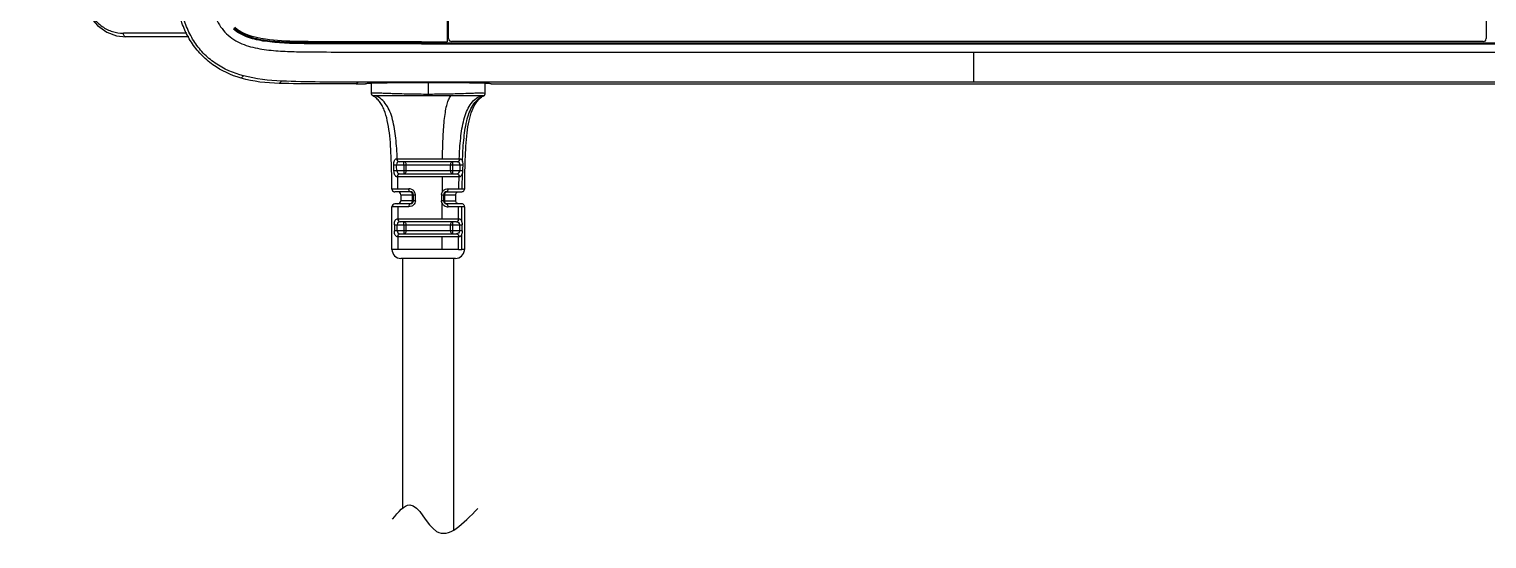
# Model space of a CAD drawing. Header units: millimetres. Extents: x 4086 to 8300, y 123 to 1549.
# Drawn here: x 6739.5 to 6981.9, y 878.9 to 963.7 of the extents above; entities that cross this region are included whole.
import ezdxf

# ---------------------------------------------------------------- set-up
doc = ezdxf.new("R2010")
doc.units = ezdxf.units.MM
doc.layers.add('00_COMPONENTS', color=7, linetype='Continuous')

msp = doc.modelspace()

# ---------------------------------------------------------------- linework, layer by layer
at = {"color": 3, "ltscale": 0.5}
msp.add_spline([(6799.91, 882.15), (6802.77, 884.55), (6807.25, 880.13), (6814.1, 883.96)], degree=3, dxfattribs=at)
at = {"layer": '00_COMPONENTS', "color": 7, "linetype": 'Continuous'}
for p, q in [((6809.03, 1106.46), (6809.03, 961.61)), ((6809.23, 962.16), (6809.23, 1105.91)), ((6981.83, 1105.91), (6981.83, 962.16)), ((6765.73, 963.04), (6755.15, 963.04)), ((6766.04, 962.44), (6755.54, 962.44)), ((6778.71, 961.7), (6778.73, 961.84)), ((6804.73, 961.61), (6809.03, 961.61)), ((6804.73, 961.26), (6804.73, 961.41)), ((6988.34, 961.41), (6804.73, 961.41)), ((6804.73, 961.26), (6988.34, 961.26)), ((6981.33, 961.66), (6809.73, 961.66)), ((6896.53, 959.91), (6896.53, 954.91)), ((6793.88, 954.61), (6795.38, 954.61)), ((6896.53, 954.92), (6794.24, 954.92)), ((6796.37, 954.75), (6796.37, 953.07)), ((6796.37, 953.07), (6796.42, 952.85)), ((6796.37, 953.07), (6796.37, 953.01)), ((6796.37, 953.07), (6796.37, 953.04)), ((6796.37, 953.07), (6796.37, 953.07)), ((6796.37, 953.07), (6796.37, 953.07)), ((6796.37, 953.07), (6796.37, 953.07)), ((6796.37, 953.07), (6796.37, 953.07)), ((6796.37, 953.07), (6796.37, 953.07)), ((6796.37, 953.07), (6796.37, 953.07)), ((6796.37, 953.01), (6796.41, 952.9)), ((6805.86, 954.82), (6805.86, 952.93)), ((6815.29, 952.82), (6815.34, 952.96)), ((6815.34, 953.09), (6815.35, 953.08)), ((6815.34, 952.96), (6815.35, 953.07)), ((6815.35, 953.07), (6815.35, 954.75)), ((6815.35, 953.08), (6815.35, 953.07)), ((6815.35, 953.07), (6815.35, 953.07)), ((6815.35, 953.07), (6815.35, 953.07)), ((6815.35, 953.07), (6815.35, 953.07)), ((6815.35, 953.02), (6815.35, 953.04)), ((6815.35, 953.01), (6815.35, 953.02)), ((6815.35, 953.01), (6815.35, 953.01)), ((6816.35, 954.61), (6999.18, 954.61)), ((6998.82, 954.92), (6896.53, 954.92)), ((6815.01, 952.58), (6815.01, 952.58)), ((6815.01, 952.58), (6815.01, 952.58)), ((6815.03, 952.63), (6815.07, 952.62)), ((6815.07, 952.62), (6815.08, 952.62)), ((6815.08, 952.62), (6815.16, 952.68)), ((6815.08, 952.62), (6815.08, 952.62)), ((6815.08, 952.62), (6815.08, 952.62)), ((6815.08, 952.62), (6815.08, 952.62)), ((6815.16, 952.68), (6815.19, 952.7)), ((6815.18, 952.69), (6815.19, 952.7)), ((6815.19, 952.7), (6815.29, 952.82)), ((6800.59, 941.16), (6809.53, 941.16)), ((6800.6, 942.13), (6800.71, 942.13)), ((6801, 941.66), (6801.03, 941.66)), ((6801.79, 941.66), (6801.03, 941.66)), ((6809.93, 941.66), (6801.79, 941.66)), ((6801.79, 941.16), (6801.79, 941.66)), ((6801.79, 941.16), (6801.79, 940.16)), ((6802.19, 940.16), (6802.19, 941.16)), ((6809.53, 941.16), (6809.53, 940.16)), ((6809.53, 941.16), (6811.13, 941.16)), ((6809.93, 941.16), (6809.93, 941.66)), ((6810.69, 941.66), (6809.93, 941.66)), ((6809.93, 940.16), (6809.93, 941.16)), ((6810.69, 941.66), (6810.72, 941.66)), ((6811.01, 942.13), (6811.12, 942.13)), ((6802.19, 940.16), (6800.62, 940.16)), ((6800.79, 939.15), (6800.72, 939.15)), ((6801.11, 939.66), (6801.14, 939.66)), ((6801.14, 939.66), (6801.9, 939.66)), ((6801.14, 939.66), (6810.58, 939.66)), ((6801.79, 940.16), (6801.79, 939.66)), ((6811.1, 940.16), (6802.19, 940.16)), ((6809.82, 939.66), (6810.58, 939.66)), ((6809.93, 939.66), (6809.93, 940.16)), ((6810.58, 939.66), (6810.6, 939.66)), ((6811, 939.15), (6810.93, 939.15)), ((6799.8, 937.15), (6799.82, 937.01)), ((6799.8, 937.15), (6799.8, 937.15)), ((6799.8, 937.15), (6800.82, 937.15)), ((6799.82, 937.01), (6799.93, 936.83)), ((6799.93, 936.83), (6800.09, 936.7)), ((6800.09, 936.7), (6800.3, 936.66)), ((6802.89, 936.66), (6800.3, 936.66)), ((6801.3, 936.16), (6801.3, 935.16)), ((6801.3, 936.16), (6803.18, 936.16)), ((6802.94, 936.66), (6802.89, 936.66)), ((6803.18, 936.16), (6803.18, 935.16)), ((6803.18, 936.16), (6803.39, 936.16)), ((6803.39, 935.16), (6803.39, 936.16)), ((6803.72, 935.16), (6803.72, 936.16)), ((6808.07, 936.16), (6808.07, 935.16)), ((6808.39, 936.16), (6808.39, 935.16)), ((6808.39, 936.16), (6808.59, 936.16)), ((6808.59, 935.16), (6808.59, 936.16)), ((6808.59, 936.16), (6810.42, 936.16)), ((6808.89, 936.66), (6808.84, 936.65)), ((6808.89, 936.66), (6811.42, 936.66)), ((6810.42, 935.16), (6810.42, 936.16)), ((6810.9, 937.15), (6811.46, 937.15)), ((6811.46, 937.15), (6811.92, 937.15)), ((6800.83, 934.16), (6799.81, 934.16)), ((6802.89, 934.66), (6800.31, 934.66)), ((6800.8, 934.66), (6800.31, 934.66)), ((6802.63, 934.16), (6800.83, 934.16)), ((6800.83, 932.16), (6800.83, 934.16)), ((6803.39, 935.16), (6801.3, 935.16)), ((6802.94, 934.66), (6802.89, 934.66)), ((6808.39, 935.16), (6810.42, 935.16)), ((6808.84, 934.66), (6808.89, 934.66)), ((6811.41, 934.66), (6808.89, 934.66)), ((6810.89, 934.16), (6809.16, 934.16)), ((6810.89, 932.16), (6810.89, 934.16)), ((6811.45, 934.16), (6810.89, 934.16)), ((6811.45, 931.64), (6811.45, 934.16)), ((6811.91, 934.16), (6811.45, 934.16)), ((6800.22, 931.16), (6800.22, 930.16)), ((6800.22, 931.16), (6800.69, 931.16)), ((6800.69, 930.16), (6800.69, 931.16)), ((6800.69, 931.16), (6809.53, 931.16)), ((6800.77, 932.16), (6800.83, 932.16)), ((6801.17, 931.66), (6801.19, 931.66)), ((6801.96, 931.66), (6801.19, 931.66)), ((6801.79, 931.16), (6801.79, 931.66)), ((6801.79, 931.16), (6801.79, 930.16)), ((6809.75, 931.66), (6801.96, 931.66)), ((6802.19, 930.16), (6802.19, 931.16)), ((6808.17, 932.16), (6810.89, 932.16)), ((6809.53, 931.16), (6809.53, 930.16)), ((6809.53, 931.16), (6811.5, 931.16)), ((6810.53, 931.66), (6809.75, 931.66)), ((6809.93, 931.16), (6809.93, 931.66)), ((6809.93, 930.16), (6809.93, 931.16)), ((6810.53, 931.66), (6810.55, 931.66)), ((6810.89, 932.16), (6810.95, 932.16)), ((6811.03, 931.16), (6811.03, 930.16)), ((6811.5, 930.16), (6811.5, 931.16)), ((6800.69, 930.16), (6800.22, 930.16)), ((6802.19, 930.16), (6800.69, 930.16)), ((6800.78, 929.16), (6800.83, 929.16)), ((6808.17, 929.16), (6800.83, 929.16)), ((6800.83, 927.05), (6800.83, 929.16)), ((6801.17, 929.66), (6801.2, 929.66)), ((6801.2, 929.66), (6801.96, 929.66)), ((6801.2, 929.66), (6810.53, 929.66)), ((6801.79, 930.16), (6801.79, 929.66)), ((6811.03, 930.16), (6802.19, 930.16)), ((6808.17, 927.06), (6808.17, 929.16)), ((6810.89, 929.16), (6808.17, 929.16)), ((6809.75, 929.66), (6810.53, 929.66)), ((6809.93, 929.66), (6809.93, 930.16)), ((6810.53, 929.66), (6810.55, 929.66)), ((6810.89, 927.05), (6810.89, 929.16)), ((6810.89, 929.16), (6810.95, 929.16)), ((6811.5, 930.16), (6811.03, 930.16)), ((6811.45, 927.06), (6811.45, 929.68)), ((6800.83, 927.05), (6799.82, 927.06)), ((6811.9, 927.06), (6811.45, 927.06)), ((6811.89, 926.88), (6811.9, 927.06)), ((6810.4, 925.57), (6801.32, 925.57)), ((6801.61, 884.02), (6801.61, 925.57)), ((6810.11, 880.36), (6810.11, 925.57))]:
    msp.add_line(p, q, dxfattribs=at)
for points in [[(6739.48, 1034.04), (6739.72, 1015.54), (6740.83, 999.78), (6742.5, 987.69), (6744.03, 980.3), (6745.38, 975.16), (6746.67, 971.29), (6747.99, 968.3), (6749.38, 966.01), (6750.86, 964.34), (6752.4, 963.23), (6754.01, 962.62), (6755.54, 962.44)], [(6815.35, 953.04), (6815.35, 953.07), (6815.35, 953.08)], [(6815.01, 952.58), (6815.06, 952.61), (6815.07, 952.62)], [(6815.08, 952.62), (6815.09, 952.63), (6815.11, 952.64), (6815.14, 952.66), (6815.16, 952.67)], [(6815.16, 952.67), (6815.17, 952.69), (6815.18, 952.69)], [(6810.42, 936.16), (6810.42, 936.19), (6810.44, 936.29), (6810.48, 936.4), (6810.55, 936.5), (6810.65, 936.58), (6810.78, 936.64), (6810.92, 936.66)], [(6811.42, 936.66), (6811.56, 936.68), (6811.68, 936.73), (6811.78, 936.81), (6811.85, 936.91), (6811.9, 937.02), (6811.92, 937.13), (6811.92, 937.15)], [(6800.31, 934.66), (6800.11, 934.61), (6799.94, 934.49), (6799.83, 934.3), (6799.81, 934.16)], [(6799.94, 934.49), (6799.83, 934.3), (6799.81, 934.16)], [(6810.92, 934.66), (6810.78, 934.68), (6810.66, 934.73), (6810.56, 934.81), (6810.48, 934.91), (6810.44, 935.02), (6810.42, 935.13), (6810.42, 935.16)], [(6811.91, 934.16), (6811.9, 934.19), (6811.89, 934.29), (6811.84, 934.4), (6811.77, 934.5), (6811.67, 934.58), (6811.55, 934.64), (6811.41, 934.66)], [(6810.4, 925.57), (6810.95, 925.68), (6811.41, 925.96), (6811.74, 926.38), (6811.89, 926.88)]]:
    msp.add_lwpolyline(points, dxfattribs=at)
for centre, radius, start, end in [((6809.73, 962.16), 0.5, 180, 270), ((6981.33, 962.16), 0.5, 270, 0), ((6796.88, 953.07), 0.514, 193.8835, 205.2109), ((6814.83, 953.09), 0.5, 292.5786, 359.9828), ((6816.43, 949.96), 2.99, 117.7666, 118.5218), ((6816.43, 949.96), 2.99, 116.9463, 117.7665), ((6699.76, 937.55), 100.43, 1.4783, 2.0466), ((6697.18, 937.57), 103.47, 1.4324, 1.9863), ((6914.46, 937.6), 103.4, 178.0266, 178.581), ((6911.84, 937.58), 100.31, 177.9645, 178.5335), ((6567.54, 935.36), 233.29, 0.44, 0.9301), ((7459.02, 935.07), 650.84, 179.64018, 179.86631), ((7043.82, 935.42), 232.92, 179.0834, 179.5742), ((6808.93, 844.71), 95.47, 88.4173, 88.6982), ((7049.51, 935.41), 238.06, 178.9838, 179.5807), ((6800.3, 937.16), 0.503, 180.4666, 199.5782), ((6800.3, 937.16), 0.503, 214.4709, 222.6548), ((6800.3, 937.16), 0.506, 238.9849, 246.137), ((6800.3, 937.16), 0.498, 246.2219, 270.0388), ((6800.8, 936.16), 0.5, 360, 90.0005), ((6802.89, 936.16), 0.5, 0, 90.0056), ((6808.92, 936.17), 0.852, 179.843, 181.2553), ((6808.98, 936.15), 0.913, 151.9088, 160.8927), ((6808.89, 936.16), 0.5, 90.0011, 180), ((4020.87, 929.35), 2778.95, 359.95279, 0.09912), ((6800.8, 935.16), 0.5, 270.0006, 0), ((6802.89, 935.16), 0.5, 269.995, 360), ((6808.89, 935.16), 0.5, 180, 269.9845), ((9589.21, 930.07), 2777.31, 179.91577, 180.06218), ((6809.26, 931.18), 2.24, 359.4172, 359.8596), ((6801.32, 927.07), 1.5, 180.5002, 270), ((6810.73, 1060.92), 133.86, 270.0678, 270.3068)]:
    msp.add_arc(centre, radius, start, end, dxfattribs=at)
for points, knots in [([(6896.53, 1108.16), (6892.44, 1108.16), (6884.24, 1108.16), (6871.94, 1108.16), (6859.65, 1108.16), (6847.35, 1108.16), (6835.06, 1108.16), (6824.81, 1108.16), (6816.61, 1108.16), (6810.47, 1108.16), (6804.32, 1108.16), (6798.17, 1108.17), (6792.02, 1108.16), (6786.9, 1108.15), (6782.8, 1108.08), (6779.74, 1107.91), (6776.69, 1107.47), (6773.75, 1106.45), (6771.78, 1104.72), (6770.69, 1102.98), (6769.89, 1101.09), (6769.32, 1098.58), (6769.05, 1095.51), (6768.98, 1092.44), (6768.94, 1089.37), (6768.92, 1086.3), (6768.9, 1082.19), (6768.9, 1077.07), (6768.9, 1068.87), (6768.9, 1058.63), (6768.9, 1046.33), (6768.9, 1034.04), (6768.9, 1021.74), (6768.9, 1009.45), (6768.9, 999.21), (6768.9, 991.01), (6768.9, 985.88), (6768.92, 981.78), (6768.94, 978.71), (6768.98, 975.63), (6769.05, 972.56), (6769.32, 969.5), (6770, 966.49), (6771.38, 963.7), (6773.75, 961.63), (6776.68, 960.61), (6779.73, 960.17), (6782.8, 959.99), (6786.9, 959.92), (6792.02, 959.92), (6798.17, 959.91), (6804.32, 959.91), (6810.47, 959.91), (6816.61, 959.91), (6824.81, 959.91), (6835.06, 959.91), (6847.35, 959.91), (6859.65, 959.91), (6871.94, 959.91), (6884.24, 959.91), (6892.44, 959.91), (6896.53, 959.91)], [0, 0, 0, 0, 0.031258, 0.062515, 0.093773, 0.12503, 0.156288, 0.187546, 0.203174, 0.218804, 0.234431, 0.250064, 0.265681, 0.281339, 0.289127, 0.296905, 0.304752, 0.31255, 0.3203, 0.3242, 0.328112, 0.335929, 0.343723, 0.351535, 0.359344, 0.367155, 0.374992, 0.390635, 0.406242, 0.437497, 0.468755, 0.500012, 0.53127, 0.562527, 0.593784, 0.609382, 0.625053, 0.632872, 0.640675, 0.648485, 0.656303, 0.664103, 0.671927, 0.679731, 0.68745, 0.6952, 0.703045, 0.71088, 0.718683, 0.734311, 0.749937, 0.765568, 0.781197, 0.796825, 0.812455, 0.843712, 0.87497, 0.906227, 0.937485, 0.968742, 1, 1, 1, 1]), ([(6896.53, 959.91), (6900.63, 959.91), (6908.83, 959.91), (6921.12, 959.91), (6933.42, 959.91), (6945.72, 959.91), (6958.01, 959.91), (6968.26, 959.91), (6976.45, 959.91), (6982.6, 959.91), (6988.75, 959.91), (6994.9, 959.91), (7001.05, 959.92), (7006.17, 959.92), (7010.26, 959.99), (7013.33, 960.17), (7016.37, 960.61), (7019.32, 961.62), (7021.29, 963.36), (7022.38, 965.09), (7023.18, 966.99), (7023.75, 969.5), (7024.02, 972.56), (7024.09, 975.63), (7024.12, 978.71), (7024.15, 981.78), (7024.16, 985.88), (7024.16, 991.01), (7024.16, 999.2), (7024.16, 1009.45), (7024.16, 1021.74), (7024.16, 1034.04), (7024.16, 1046.33), (7024.16, 1058.63), (7024.16, 1068.87), (7024.16, 1077.07), (7024.16, 1082.19), (7024.15, 1086.3), (7024.12, 1089.37), (7024.09, 1092.44), (7024.02, 1095.51), (7023.75, 1098.58), (7023.06, 1101.59), (7021.68, 1104.38), (7019.31, 1106.45), (7016.39, 1107.47), (7013.34, 1107.91), (7010.27, 1108.08), (7006.17, 1108.15), (7001.04, 1108.16), (6994.9, 1108.17), (6988.75, 1108.16), (6982.6, 1108.16), (6976.45, 1108.16), (6968.26, 1108.16), (6958.01, 1108.16), (6945.72, 1108.16), (6933.42, 1108.16), (6921.12, 1108.16), (6908.83, 1108.16), (6900.63, 1108.16), (6896.53, 1108.16)], [0, 0, 0, 0, 0.031258, 0.062515, 0.093773, 0.12503, 0.156288, 0.187546, 0.203174, 0.218804, 0.234431, 0.250064, 0.265681, 0.281339, 0.289127, 0.296905, 0.304752, 0.31255, 0.3203, 0.3242, 0.328112, 0.335929, 0.343723, 0.351535, 0.359344, 0.367155, 0.374992, 0.390635, 0.406242, 0.437497, 0.468755, 0.500012, 0.53127, 0.562527, 0.593784, 0.609382, 0.625053, 0.632872, 0.640675, 0.648485, 0.656303, 0.664103, 0.671927, 0.679731, 0.68745, 0.6952, 0.703045, 0.71088, 0.718683, 0.734311, 0.749937, 0.765568, 0.781197, 0.796825, 0.812455, 0.843712, 0.87497, 0.906227, 0.937485, 0.968742, 1, 1, 1, 1]), ([(6739.68, 1034.04), (6739.64, 1030.76), (6739.66, 1024.21), (6739.92, 1014.38), (6740.42, 1006.21), (6741.03, 999.71), (6741.6, 994.85), (6742.3, 990.03), (6743.15, 985.25), (6744, 981.31), (6744.77, 978.19), (6745.6, 975.13), (6746.55, 972.13), (6747.75, 969.27), (6748.8, 967.28), (6750.05, 965.53), (6751.54, 964.12), (6753.28, 963.23), (6754.54, 963.04), (6755.15, 963.04)], [0, 0, 0, 0, 0.129649, 0.259247, 0.388665, 0.453253, 0.517705, 0.581977, 0.646002, 0.709696, 0.741388, 0.772946, 0.835288, 0.865785, 0.895475, 0.923944, 0.950737, 0.975841, 1, 1, 1, 1]), ([(6774.72, 955.57), (6773.06, 956.05), (6770.64, 957.16), (6768.01, 959.45), (6766.39, 961.5), (6765.17, 963.82), (6764.13, 967.15), (6763.77, 970.62), (6763.67, 974.09), (6763.62, 977.57), (6763.6, 981.91), (6763.6, 987.12), (6763.6, 992.34), (6763.6, 997.55), (6763.6, 1004.5), (6763.6, 1013.19), (6763.6, 1023.61), (6763.6, 1030.56), (6763.6, 1034.04)], [0, 0, 0, 0, 0.06224, 0.09343, 0.124699, 0.155925, 0.187143, 0.249597, 0.280851, 0.31213, 0.374666, 0.437194, 0.499725, 0.562259, 0.624795, 0.749868, 0.874937, 1, 1, 1, 1]), ([(6775.14, 955.95), (6773.47, 956.39), (6771.02, 957.44), (6768.37, 959.69), (6766.77, 961.76), (6765.6, 964.09), (6764.84, 966.59), (6764.38, 969.15), (6764.04, 972.6), (6763.93, 976.92), (6763.91, 982.12), (6763.91, 987.31), (6763.9, 994.23), (6763.9, 1002.88), (6763.9, 1013.27), (6763.9, 1023.65), (6763.9, 1030.58), (6763.9, 1034.04)], [0, 0, 0, 0, 0.062334, 0.093591, 0.124871, 0.156145, 0.187414, 0.218687, 0.249947, 0.312451, 0.374955, 0.437459, 0.499964, 0.624973, 0.749982, 0.874991, 1, 1, 1, 1]), ([(6755.54, 962.44), (6755.49, 962.44), (6755.37, 962.48), (6755.25, 962.62), (6755.16, 962.82), (6755.15, 962.96), (6755.15, 963.04)], [0, 0, 0, 0, 0.192024, 0.432808, 0.715627, 1, 1, 1, 1]), ([(6778.71, 961.7), (6777.77, 961.83), (6775.91, 962.22), (6774.17, 963.11), (6773.46, 963.73)], [0, 0, 0, 0, 0.50107, 1, 1, 1, 1]), ([(6804.73, 961.26), (6802.56, 961.27), (6798.22, 961.26), (6791.71, 961.27), (6786.28, 961.27), (6781.95, 961.37), (6779.78, 961.54), (6778.71, 961.7)], [0, 0, 0, 0, 0.250014, 0.500028, 0.75004, 0.875047, 1, 1, 1, 1]), ([(6804.73, 961.41), (6802.56, 961.42), (6798.22, 961.41), (6791.71, 961.42), (6786.29, 961.42), (6781.95, 961.52), (6779.8, 961.69), (6778.73, 961.84)], [0, 0, 0, 0, 0.25, 0.5, 0.75, 0.875, 1, 1, 1, 1]), ([(6804.73, 961.61), (6800.15, 961.61), (6793.3, 961.61), (6784.63, 961.63), (6780.54, 961.78), (6778.76, 962.04)], [0, 0, 0, 0, 0.52777, 0.790075, 1, 1, 1, 1]), ([(6775.14, 955.95), (6775.1, 955.91), (6774.96, 955.78), (6774.82, 955.66), (6774.72, 955.57)], [0, 0, 0, 0, 0.260966, 1, 1, 1, 1]), ([(6781.46, 955.08), (6781.43, 955.05), (6781.3, 954.92), (6781.16, 954.79), (6781.06, 954.7)], [0, 0, 0, 0, 0.25988, 1, 1, 1, 1]), ([(6794.24, 954.92), (6794.21, 954.89), (6794.1, 954.78), (6793.98, 954.68), (6793.88, 954.61)], [0, 0, 0, 0, 0.260681, 1, 1, 1, 1]), ([(6795.38, 954.61), (6795.38, 954.63), (6795.43, 954.66), (6795.56, 954.69), (6795.81, 954.72), (6796.44, 954.76), (6797.53, 954.8), (6799.06, 954.82), (6800.74, 954.82), (6802.44, 954.82), (6804.15, 954.82), (6805.29, 954.82), (6805.86, 954.82)], [0, 0, 0, 0, 0.004659, 0.0157, 0.038264, 0.076376, 0.19552, 0.34982, 0.512169, 0.674782, 0.837391, 1, 1, 1, 1]), ([(6796.37, 953.07), (6796.37, 953.08), (6796.39, 953.1), (6796.47, 953.1), (6796.59, 953.12), (6796.78, 953.12), (6797.15, 953.12), (6797.75, 953.11), (6798.56, 953.09), (6799.41, 953.05), (6800.25, 953.02), (6801.33, 952.99), (6802.67, 952.96), (6804.26, 952.93), (6805.33, 952.93), (6805.86, 952.93)], [0, 0, 0, 0, 0.002176, 0.007658, 0.024502, 0.041796, 0.067382, 0.140002, 0.2308, 0.32316, 0.410773, 0.495913, 0.664086, 0.832032, 1, 1, 1, 1]), ([(6805.86, 954.82), (6806.43, 954.82), (6807.57, 954.82), (6809.28, 954.82), (6810.99, 954.82), (6812.67, 954.82), (6814.19, 954.8), (6815.28, 954.76), (6815.91, 954.72), (6816.16, 954.69), (6816.29, 954.66), (6816.34, 954.63), (6816.35, 954.61)], [0, 0, 0, 0, 0.162718, 0.325439, 0.488139, 0.65063, 0.804841, 0.923657, 0.961836, 0.984469, 0.995201, 1, 1, 1, 1]), ([(6805.86, 952.93), (6806.78, 952.93), (6808.16, 952.94), (6810, 952.98), (6811.4, 953.01), (6812.61, 953.07), (6813.58, 953.1), (6814.41, 953.12), (6814.99, 953.14), (6815.33, 953.09)], [0, 0, 0, 0, 0.29086, 0.436261, 0.582295, 0.736754, 0.81691, 0.891513, 1, 1, 1, 1]), ([(6797.06, 952.64), (6796.99, 952.64), (6796.88, 952.64), (6796.75, 952.63), (6796.69, 952.63), (6796.66, 952.62), (6796.65, 952.63), (6796.64, 952.62)], [0, 0, 0, 0, 0.537872, 0.791541, 0.903742, 0.948393, 1, 1, 1, 1]), ([(6799.8, 937.15), (6799.79, 938.76), (6799.76, 941.15), (6799.61, 944.26), (6799.42, 946.44), (6799.1, 948.45), (6798.68, 949.97), (6798.2, 951.01), (6797.78, 951.68), (6797.27, 952.23), (6796.86, 952.51), (6796.64, 952.62)], [0, 0, 0, 0, 0.296221, 0.438367, 0.573455, 0.698607, 0.81106, 0.862096, 0.909916, 0.955337, 1, 1, 1, 1]), ([(6809.62, 952.61), (6808.54, 952.62), (6806.38, 952.63), (6803.67, 952.62), (6801.51, 952.61), (6799.87, 952.6), (6798.39, 952.63), (6797.45, 952.65), (6797.06, 952.64)], [0, 0, 0, 0, 0.258362, 0.51671, 0.645818, 0.776342, 0.906627, 1, 1, 1, 1]), ([(6800.71, 942.13), (6800.66, 943.28), (6800.52, 945.47), (6800.12, 948.11), (6799.53, 949.97), (6798.94, 951.13), (6798.14, 952.08), (6797.44, 952.5), (6797.06, 952.64)], [0, 0, 0, 0, 0.29565, 0.563893, 0.684158, 0.794483, 0.897361, 1, 1, 1, 1]), ([(6808.22, 942.14), (6808.24, 943.26), (6808.3, 945.39), (6808.45, 947.96), (6808.68, 949.8), (6808.89, 950.94), (6809.18, 951.88), (6809.46, 952.41), (6809.62, 952.61)], [0, 0, 0, 0, 0.314792, 0.599399, 0.72457, 0.834585, 0.926881, 1, 1, 1, 1]), ([(6814.65, 952.64), (6814.34, 952.65), (6813.59, 952.64), (6811.91, 952.6), (6810.54, 952.61), (6809.62, 952.61)], [0, 0, 0, 0, 0.185493, 0.452018, 1, 1, 1, 1]), ([(6811.01, 942.13), (6811.06, 943.28), (6811.19, 945.47), (6811.6, 948.11), (6812.18, 949.97), (6812.77, 951.13), (6813.58, 952.08), (6814.28, 952.5), (6814.65, 952.64)], [0, 0, 0, 0, 0.295586, 0.563781, 0.684036, 0.79437, 0.897286, 1, 1, 1, 1]), ([(6811.55, 941.69), (6811.59, 942.88), (6811.71, 945.14), (6812.08, 947.87), (6812.64, 949.8), (6813.2, 951.02), (6813.97, 952.02), (6814.66, 952.48), (6815.03, 952.63)], [0, 0, 0, 0, 0.296497, 0.566414, 0.687441, 0.798023, 0.900032, 1, 1, 1, 1]), ([(6811.92, 937.15), (6811.93, 938.75), (6811.96, 941.12), (6812.1, 944.22), (6812.29, 946.39), (6812.6, 948.39), (6813.08, 950.15), (6813.71, 951.41), (6814.39, 952.18), (6814.79, 952.47), (6815.01, 952.58)], [0, 0, 0, 0, 0.295765, 0.437767, 0.572822, 0.698103, 0.81087, 0.909891, 0.95542, 1, 1, 1, 1]), ([(6815.03, 952.63), (6814.99, 952.63), (6814.87, 952.64), (6814.75, 952.64), (6814.65, 952.64)], [0, 0, 0, 0, 0.262904, 1, 1, 1, 1]), ([(6800.12, 941.14), (6800.12, 941.28), (6800.13, 941.53), (6800.21, 941.86), (6800.36, 942.09), (6800.53, 942.14), (6800.6, 942.13)], [0, 0, 0, 0, 0.342427, 0.618916, 0.824857, 1, 1, 1, 1]), ([(6800.12, 941.14), (6800.15, 941.14), (6800.3, 941.15), (6800.46, 941.15), (6800.59, 941.16)], [0, 0, 0, 0, 0.15295, 1, 1, 1, 1]), ([(6801.01, 941.66), (6800.95, 941.66), (6800.84, 941.64), (6800.63, 941.51), (6800.58, 941.29), (6800.59, 941.16)], [0, 0, 0, 0, 0.230848, 0.455517, 1, 1, 1, 1]), ([(6800.6, 942.13), (6800.61, 942.02), (6800.68, 941.79), (6800.89, 941.67), (6801, 941.66)], [0, 0, 0, 0, 0.525911, 1, 1, 1, 1]), ([(6800.71, 942.13), (6801.84, 942.13), (6804.34, 942.15), (6806.85, 942.15), (6808.22, 942.14)], [0, 0, 0, 0, 0.450053, 1, 1, 1, 1]), ([(6802.19, 941.16), (6802.19, 941.22), (6802.17, 941.35), (6802.08, 941.51), (6801.95, 941.63), (6801.84, 941.66), (6801.79, 941.66)], [0, 0, 0, 0, 0.274458, 0.535407, 0.775326, 1, 1, 1, 1]), ([(6808.22, 942.14), (6808.49, 942.14), (6809.42, 942.14), (6810.35, 942.13), (6811.01, 942.13)], [0, 0, 0, 0, 0.291373, 1, 1, 1, 1]), ([(6809.93, 941.66), (6809.88, 941.66), (6809.77, 941.63), (6809.64, 941.51), (6809.55, 941.35), (6809.53, 941.22), (6809.53, 941.16)], [0, 0, 0, 0, 0.224829, 0.464798, 0.725647, 1, 1, 1, 1]), ([(6811.13, 941.16), (6811.14, 941.29), (6811.09, 941.51), (6810.88, 941.64), (6810.76, 941.66), (6810.71, 941.66)], [0, 0, 0, 0, 0.544425, 0.769224, 1, 1, 1, 1]), ([(6810.72, 941.66), (6810.82, 941.67), (6811.04, 941.79), (6811.11, 942.02), (6811.12, 942.13)], [0, 0, 0, 0, 0.47683, 1, 1, 1, 1]), ([(6811.12, 942.13), (6811.17, 942.14), (6811.27, 942.12), (6811.4, 942.03), (6811.49, 941.88), (6811.53, 941.76), (6811.55, 941.69)], [0, 0, 0, 0, 0.217719, 0.439825, 0.696972, 1, 1, 1, 1]), ([(6811.13, 941.16), (6811.18, 941.16), (6811.33, 941.15), (6811.49, 941.15), (6811.6, 941.14)], [0, 0, 0, 0, 0.313031, 1, 1, 1, 1]), ([(6811.55, 941.69), (6811.56, 941.65), (6811.59, 941.47), (6811.6, 941.28), (6811.6, 941.14)], [0, 0, 0, 0, 0.227503, 1, 1, 1, 1]), ([(6800.62, 940.16), (6800.57, 940.16), (6800.42, 940.15), (6800.26, 940.15), (6800.15, 940.15)], [0, 0, 0, 0, 0.312574, 1, 1, 1, 1]), ([(6800.72, 939.15), (6800.64, 939.14), (6800.46, 939.2), (6800.29, 939.43), (6800.18, 939.76), (6800.16, 940.01), (6800.15, 940.15)], [0, 0, 0, 0, 0.187618, 0.404276, 0.676024, 1, 1, 1, 1]), ([(6800.62, 940.16), (6800.63, 940.02), (6800.73, 939.74), (6801.01, 939.66), (6801.12, 939.66)], [0, 0, 0, 0, 0.542273, 1, 1, 1, 1]), ([(6800.72, 939.15), (6800.72, 939.27), (6800.78, 939.51), (6801, 939.65), (6801.11, 939.66)], [0, 0, 0, 0, 0.525357, 1, 1, 1, 1]), ([(6808.19, 939.15), (6806.83, 939.15), (6804.36, 939.16), (6801.9, 939.15), (6800.79, 939.15)], [0, 0, 0, 0, 0.552714, 1, 1, 1, 1]), ([(6801.79, 939.66), (6801.84, 939.66), (6801.95, 939.69), (6802.08, 939.8), (6802.17, 939.97), (6802.19, 940.09), (6802.19, 940.16)], [0, 0, 0, 0, 0.224674, 0.464637, 0.725572, 1, 1, 1, 1]), ([(6810.93, 939.15), (6810.74, 939.15), (6809.83, 939.15), (6808.92, 939.15), (6808.19, 939.15)], [0, 0, 0, 0, 0.201359, 1, 1, 1, 1]), ([(6809.53, 940.16), (6809.53, 940.09), (6809.55, 939.97), (6809.64, 939.8), (6809.77, 939.69), (6809.88, 939.66), (6809.93, 939.66)], [0, 0, 0, 0, 0.274381, 0.535246, 0.775172, 1, 1, 1, 1]), ([(6810.59, 939.66), (6810.66, 939.66), (6810.8, 939.68), (6811.02, 939.82), (6811.09, 940.03), (6811.1, 940.16)], [0, 0, 0, 0, 0.262433, 0.504312, 1, 1, 1, 1]), ([(6810.6, 939.66), (6810.71, 939.65), (6810.94, 939.51), (6811, 939.27), (6811, 939.15)], [0, 0, 0, 0, 0.471634, 1, 1, 1, 1]), ([(6811.49, 939.63), (6811.47, 939.56), (6811.42, 939.43), (6811.31, 939.27), (6811.17, 939.16), (6811.05, 939.14), (6811, 939.15)], [0, 0, 0, 0, 0.301669, 0.560377, 0.784601, 1, 1, 1, 1]), ([(6811.57, 940.15), (6811.56, 940.1), (6811.56, 939.93), (6811.53, 939.75), (6811.49, 939.63)], [0, 0, 0, 0, 0.268647, 1, 1, 1, 1]), ([(6800.82, 937.15), (6800.94, 937.15), (6801.55, 937.15), (6802.15, 937.15), (6802.63, 937.15)], [0, 0, 0, 0, 0.209363, 1, 1, 1, 1]), ([(6803.52, 936.72), (6803.42, 936.86), (6803.14, 937.08), (6802.79, 937.16), (6802.63, 937.15)], [0, 0, 0, 0, 0.517528, 1, 1, 1, 1]), ([(6802.71, 936.8), (6802.69, 936.83), (6802.65, 936.94), (6802.63, 937.06), (6802.63, 937.15)], [0, 0, 0, 0, 0.226608, 1, 1, 1, 1]), ([(6802.89, 936.66), (6802.87, 936.66), (6802.79, 936.67), (6802.74, 936.75), (6802.71, 936.8)], [0, 0, 0, 0, 0.213903, 1, 1, 1, 1]), ([(6802.89, 936.66), (6802.91, 936.66), (6802.99, 936.64), (6803.06, 936.57), (6803.09, 936.52)], [0, 0, 0, 0, 0.207962, 1, 1, 1, 1]), ([(6803.39, 936.16), (6803.39, 936.16), (6803.4, 936.16), (6803.42, 936.16), (6803.45, 936.16), (6803.5, 936.16), (6803.59, 936.16), (6803.67, 936.16), (6803.72, 936.16)], [0, 0, 0, 0, 0.017384, 0.069194, 0.155025, 0.27447, 0.602542, 1, 1, 1, 1]), ([(6803.72, 936.16), (6803.72, 936.21), (6803.7, 936.41), (6803.61, 936.6), (6803.52, 936.72)], [0, 0, 0, 0, 0.253791, 1, 1, 1, 1]), ([(6808.07, 936.16), (6808.12, 936.16), (6808.19, 936.16), (6808.28, 936.16), (6808.34, 936.16), (6808.37, 936.16), (6808.38, 936.16), (6808.39, 936.16), (6808.39, 936.16)], [0, 0, 0, 0, 0.398251, 0.726044, 0.845287, 0.930955, 0.982656, 1, 1, 1, 1]), ([(6808.34, 936.81), (6808.45, 936.92), (6808.71, 937.1), (6809.02, 937.16), (6809.16, 937.15)], [0, 0, 0, 0, 0.516879, 1, 1, 1, 1]), ([(6808.62, 936.36), (6808.62, 936.38), (6808.66, 936.48), (6808.72, 936.58), (6808.78, 936.62)], [0, 0, 0, 0, 0.28534, 1, 1, 1, 1]), ([(6809.16, 937.15), (6809.16, 937.09), (6809.15, 936.91), (6809.02, 936.66), (6808.89, 936.66)], [0, 0, 0, 0, 0.326748, 1, 1, 1, 1]), ([(6809.16, 937.15), (6809.33, 937.15), (6809.91, 937.15), (6810.49, 937.15), (6810.9, 937.15)], [0, 0, 0, 0, 0.286517, 1, 1, 1, 1]), ([(6803.52, 934.59), (6803.41, 934.45), (6803.13, 934.23), (6802.79, 934.15), (6802.63, 934.16)], [0, 0, 0, 0, 0.517801, 1, 1, 1, 1]), ([(6802.7, 934.51), (6802.69, 934.49), (6802.64, 934.37), (6802.63, 934.25), (6802.63, 934.16)], [0, 0, 0, 0, 0.226963, 1, 1, 1, 1]), ([(6802.89, 934.66), (6802.87, 934.66), (6802.79, 934.64), (6802.73, 934.57), (6802.7, 934.51)], [0, 0, 0, 0, 0.214201, 1, 1, 1, 1]), ([(6803.16, 934.96), (6803.15, 934.93), (6803.12, 934.83), (6803.06, 934.73), (6803, 934.69)], [0, 0, 0, 0, 0.284843, 1, 1, 1, 1]), ([(6803.72, 935.16), (6803.67, 935.16), (6803.59, 935.16), (6803.5, 935.16), (6803.45, 935.16), (6803.42, 935.16), (6803.4, 935.16), (6803.39, 935.16), (6803.39, 935.16)], [0, 0, 0, 0, 0.397529, 0.725583, 0.845012, 0.930829, 0.982627, 1, 1, 1, 1]), ([(6803.72, 935.16), (6803.72, 935.11), (6803.7, 934.91), (6803.61, 934.71), (6803.52, 934.59)], [0, 0, 0, 0, 0.253999, 1, 1, 1, 1]), ([(6808.39, 935.16), (6808.39, 935.16), (6808.38, 935.16), (6808.37, 935.16), (6808.34, 935.16), (6808.28, 935.16), (6808.19, 935.16), (6808.12, 935.16), (6808.07, 935.16)], [0, 0, 0, 0, 0.017332, 0.069021, 0.154675, 0.273903, 0.601679, 1, 1, 1, 1]), ([(6808.34, 934.51), (6808.4, 934.45), (6808.63, 934.25), (6808.94, 934.14), (6809.16, 934.16)], [0, 0, 0, 0, 0.265386, 1, 1, 1, 1]), ([(6808.68, 934.8), (6808.68, 934.81), (6808.65, 934.86), (6808.63, 934.92), (6808.62, 934.96)], [0, 0, 0, 0, 0.236283, 1, 1, 1, 1]), ([(6808.89, 934.66), (6808.87, 934.66), (6808.78, 934.67), (6808.72, 934.74), (6808.68, 934.8)], [0, 0, 0, 0, 0.231548, 1, 1, 1, 1]), ([(6809.16, 934.16), (6809.16, 934.22), (6809.15, 934.4), (6809.02, 934.66), (6808.89, 934.66)], [0, 0, 0, 0, 0.32607, 1, 1, 1, 1]), ([(6800.22, 931.16), (6800.22, 931.3), (6800.24, 931.56), (6800.35, 931.89), (6800.53, 932.12), (6800.7, 932.16), (6800.77, 932.16)], [0, 0, 0, 0, 0.335792, 0.609113, 0.818706, 1, 1, 1, 1]), ([(6801.18, 931.66), (6801.05, 931.66), (6800.77, 931.56), (6800.69, 931.29), (6800.69, 931.16)], [0, 0, 0, 0, 0.502092, 1, 1, 1, 1]), ([(6800.77, 932.16), (6800.77, 932.04), (6800.84, 931.8), (6801.06, 931.67), (6801.17, 931.66)], [0, 0, 0, 0, 0.526593, 1, 1, 1, 1]), ([(6800.83, 932.16), (6801.05, 932.16), (6801.52, 932.16), (6802.61, 932.16), (6804.85, 932.16), (6806.82, 932.16), (6808.17, 932.16)], [0, 0, 0, 0, 0.088269, 0.194134, 0.445915, 1, 1, 1, 1]), ([(6802.19, 931.16), (6802.19, 931.22), (6802.17, 931.35), (6802.08, 931.51), (6801.95, 931.63), (6801.84, 931.66), (6801.79, 931.66)], [0, 0, 0, 0, 0.274458, 0.535407, 0.775326, 1, 1, 1, 1]), ([(6809.93, 931.66), (6809.88, 931.66), (6809.77, 931.63), (6809.64, 931.51), (6809.55, 931.35), (6809.53, 931.22), (6809.53, 931.16)], [0, 0, 0, 0, 0.224829, 0.464798, 0.725647, 1, 1, 1, 1]), ([(6810.54, 931.66), (6810.66, 931.66), (6810.93, 931.58), (6811.04, 931.3), (6811.03, 931.16)], [0, 0, 0, 0, 0.459703, 1, 1, 1, 1]), ([(6810.55, 931.66), (6810.66, 931.67), (6810.88, 931.8), (6810.95, 932.04), (6810.95, 932.16)], [0, 0, 0, 0, 0.471027, 1, 1, 1, 1]), ([(6810.95, 932.16), (6811, 932.16), (6811.12, 932.14), (6811.26, 932.03), (6811.38, 931.86), (6811.42, 931.72), (6811.45, 931.64)], [0, 0, 0, 0, 0.208587, 0.428187, 0.686418, 1, 1, 1, 1]), ([(6811.45, 931.64), (6811.45, 931.6), (6811.49, 931.45), (6811.5, 931.29), (6811.5, 931.18)], [0, 0, 0, 0, 0.232916, 1, 1, 1, 1]), ([(6800.78, 929.16), (6800.7, 929.16), (6800.53, 929.2), (6800.35, 929.43), (6800.24, 929.76), (6800.22, 930.02), (6800.22, 930.16)], [0, 0, 0, 0, 0.181298, 0.390872, 0.664238, 1, 1, 1, 1]), ([(6800.69, 930.16), (6800.69, 930.03), (6800.77, 929.75), (6801.05, 929.65), (6801.18, 929.66)], [0, 0, 0, 0, 0.497835, 1, 1, 1, 1]), ([(6800.77, 929.16), (6800.77, 929.28), (6800.84, 929.51), (6801.06, 929.65), (6801.17, 929.66)], [0, 0, 0, 0, 0.526658, 1, 1, 1, 1]), ([(6801.79, 929.66), (6801.84, 929.66), (6801.95, 929.69), (6802.08, 929.8), (6802.17, 929.97), (6802.19, 930.09), (6802.19, 930.16)], [0, 0, 0, 0, 0.224674, 0.464637, 0.725572, 1, 1, 1, 1]), ([(6809.53, 930.16), (6809.53, 930.09), (6809.55, 929.97), (6809.64, 929.8), (6809.77, 929.69), (6809.88, 929.66), (6809.93, 929.66)], [0, 0, 0, 0, 0.274381, 0.535246, 0.775171, 1, 1, 1, 1]), ([(6811.03, 930.16), (6811.04, 930.02), (6810.93, 929.73), (6810.66, 929.66), (6810.54, 929.66)], [0, 0, 0, 0, 0.540237, 1, 1, 1, 1]), ([(6810.55, 929.66), (6810.66, 929.65), (6810.88, 929.52), (6810.95, 929.28), (6810.95, 929.16)], [0, 0, 0, 0, 0.471047, 1, 1, 1, 1]), ([(6811.45, 929.68), (6811.42, 929.6), (6811.38, 929.46), (6811.26, 929.28), (6811.12, 929.17), (6811, 929.16), (6810.95, 929.16)], [0, 0, 0, 0, 0.313586, 0.571821, 0.791418, 1, 1, 1, 1]), ([(6811.5, 930.16), (6811.5, 930.12), (6811.5, 929.96), (6811.48, 929.79), (6811.45, 929.68)], [0, 0, 0, 0, 0.267369, 1, 1, 1, 1]), ([(6808.17, 927.06), (6806.82, 927.07), (6804.37, 927.07), (6801.92, 927.05), (6800.83, 927.05)], [0, 0, 0, 0, 0.554085, 1, 1, 1, 1]), ([(6810.89, 927.05), (6810.71, 927.05), (6809.8, 927.06), (6808.9, 927.06), (6808.17, 927.06)], [0, 0, 0, 0, 0.201594, 1, 1, 1, 1])]:
    msp.add_open_spline(points, degree=3, knots=knots, dxfattribs=at)
for points in [[(6778.73, 961.84), (6777.79, 961.98), (6775.92, 962.38), (6774.22, 963.25), (6773.53, 963.87)], [(6778.76, 962.04), (6776.71, 962.34), (6774.87, 962.94), (6773.66, 964.02)], [(6781.06, 954.7), (6778.92, 954.75), (6776.77, 954.97), (6774.72, 955.57)], [(6781.46, 955.08), (6779.34, 955.19), (6777.19, 955.41), (6775.14, 955.95)], [(6793.88, 954.61), (6789.61, 954.61), (6785.33, 954.58), (6781.06, 954.7)], [(6794.24, 954.92), (6789.98, 954.93), (6785.72, 954.87), (6781.46, 955.08)], [(6796.37, 953.07), (6796.37, 953.03), (6796.37, 952.99), (6796.38, 952.95)], [(6796.42, 952.85), (6796.44, 952.81), (6796.46, 952.77), (6796.49, 952.74)], [(6796.49, 952.74), (6796.53, 952.69), (6796.58, 952.65), (6796.64, 952.62)], [(6799.83, 936.99), (6799.84, 936.95), (6799.86, 936.91), (6799.89, 936.87)], [(6799.93, 936.82), (6799.97, 936.78), (6800, 936.75), (6800.04, 936.73)], [(6803.09, 936.52), (6803.13, 936.47), (6803.15, 936.41), (6803.16, 936.35)], [(6803.16, 936.35), (6803.18, 936.29), (6803.18, 936.22), (6803.18, 936.16)], [(6808.07, 936.18), (6808.07, 936.27), (6808.09, 936.36), (6808.12, 936.45)], [(6808.18, 936.58), (6808.22, 936.67), (6808.28, 936.74), (6808.34, 936.81)], [(6808.59, 936.16), (6808.6, 936.22), (6808.6, 936.29), (6808.62, 936.36)], [(6808.78, 936.62), (6808.8, 936.64), (6808.82, 936.65), (6808.84, 936.65)], [(6808.84, 936.65), (6808.86, 936.66), (6808.88, 936.66), (6808.89, 936.66)], [(6802.93, 934.66), (6802.92, 934.66), (6802.91, 934.66), (6802.89, 934.66)], [(6803, 934.69), (6802.98, 934.68), (6802.96, 934.67), (6802.93, 934.66)], [(6803.18, 935.16), (6803.18, 935.09), (6803.18, 935.02), (6803.16, 934.96)], [(6808.12, 934.87), (6808.09, 934.96), (6808.07, 935.06), (6808.07, 935.16)], [(6808.17, 934.74), (6808.15, 934.78), (6808.13, 934.82), (6808.12, 934.87)], [(6808.17, 934.74), (6808.22, 934.65), (6808.27, 934.57), (6808.34, 934.51)], [(6808.17, 932.16), (6808.17, 933.02), (6808.17, 933.88), (6808.17, 934.74)], [(6808.62, 934.96), (6808.6, 935.03), (6808.6, 935.09), (6808.59, 935.16)]]:
    msp.add_open_spline(points, degree=3, dxfattribs=at)

doc.saveas('drawing.dxf')
